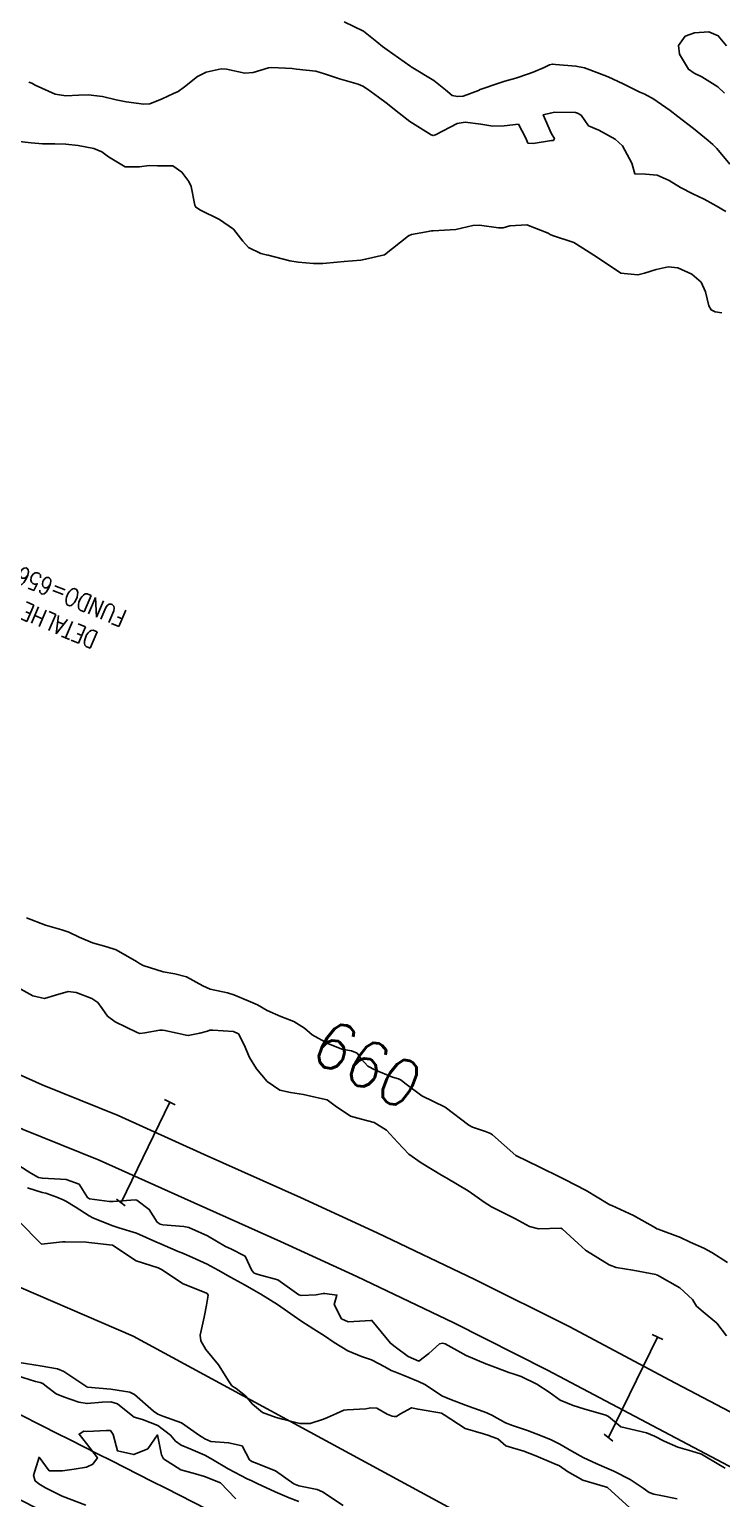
# Model space of a CAD drawing. Header units: metres. Extents: x 292545 to 299085, y 7450245 to 7463078.
# Drawn here: x 296389.5 to 296448, y 7461569.7 to 7461694 of the extents above; entities that cross this region are included whole.
import ezdxf
from ezdxf.enums import TextEntityAlignment as Align

# ---------------------------------------------------------------- set-up
doc = ezdxf.new("R2010")
doc.units = ezdxf.units.M
for name, color, linetype in [('Cotas', 45, 'Continuous'), ('Curvas de Nivel 1m', 11, 'Continuous'), ('Curvas de Nivel 5m', 15, 'Continuous'), ('Hidrografia', 140, 'Continuous'), ('Linha Férrea', 20, 'Continuous'), ('Pórtico', 62, 'Continuous'), ('TEXTO', 45, 'Continuous'), ('Vias Primárias', 230, 'Continuous')]:
    doc.layers.add(name, color=color, linetype=linetype)
doc.styles.add('ROMANS', font='romans', dxfattribs={"height": 0.2})
doc.styles.add('Style-STANDARD', font='STANDARD.shx')

msp = doc.modelspace()

# ---------------------------------------------------------------- linework, layer by layer
at = {"layer": 'Curvas de Nivel 1m', "flags": 128}
for points, elevation in [([(296416.07, 7461694.58), (296417.71, 7461693.8), (296418.84, 7461692.9), (296419.3, 7461692.5), (296419.69, 7461692.22), (296421.61, 7461690.87), (296421.67, 7461690.84), (296421.74, 7461690.8), (296423.65, 7461689.63), (296424.63, 7461688.84), (296425.19, 7461688.37), (296425.64, 7461688.27), (296426.13, 7461688.32), (296427.42, 7461688.8), (296427.56, 7461688.88), (296427.64, 7461688.91), (296429.05, 7461689.38), (296429.65, 7461689.57), (296430.59, 7461689.83), (296431.66, 7461690.2), (296432.06, 7461690.35), (296432.99, 7461690.74), (296433.44, 7461690.97), (296433.68, 7461691.02), (296433.94, 7461690.99), (296435.67, 7461690.85), (296436.4, 7461690.69), (296437.67, 7461690.23), (296438.39, 7461689.95), (296439.65, 7461689.36), (296441.06, 7461688.64), (296441.48, 7461688.47), (296441.64, 7461688.4), (296442.16, 7461688.11), (296443.63, 7461687.1), (296444.29, 7461686.6), (296445.61, 7461685.58), (296446.85, 7461684.57), (296447.24, 7461684.22), (296447.59, 7461683.89), (296448.68, 7461682.55)], 657), ([(296448.39, 7461692.55), (296447.7, 7461693.41), (296446.89, 7461693.76), (296445.7, 7461693.67), (296444.91, 7461693.39), (296444.35, 7461692.6), (296444.43, 7461691.85), (296445.18, 7461690.59), (296445.67, 7461690.26), (296446.3, 7461689.94), (296447.65, 7461689.11), (296448.24, 7461688.55)], 656), ([(296389.41, 7461689.5), (296389.65, 7461689.4), (296389.95, 7461689.25), (296391.64, 7461688.47), (296392.53, 7461688.33), (296393.64, 7461688.39), (296394.42, 7461688.41), (296395.64, 7461688.27), (296396.78, 7461688.01), (296397.63, 7461687.84), (296399.13, 7461687.63), (296399.63, 7461687.67), (296400.67, 7461688.09), (296401.64, 7461688.52), (296402.04, 7461688.71), (296402.58, 7461689.1), (296403.66, 7461689.98), (296404.4, 7461690.33), (296405.67, 7461690.63), (296406.13, 7461690.59), (296407.66, 7461690.26), (296408.37, 7461690.32), (296409.67, 7461690.7), (296409.94, 7461690.74), (296411.67, 7461690.64), (296412.05, 7461690.6), (296413.66, 7461690.41), (296414.41, 7461690.21), (296415.66, 7461689.78), (296417.24, 7461689.33), (296417.65, 7461689.16), (296418.03, 7461688.91), (296418.97, 7461688.23), (296419.63, 7461687.75), (296420.72, 7461686.88), (296421.62, 7461686.17), (296423.42, 7461685.04), (296423.6, 7461684.98), (296423.8, 7461685.04), (296425.61, 7461686), (296426.31, 7461686.12), (296427.61, 7461685.95), (296428.65, 7461685.76), (296429.61, 7461685.81), (296430.8, 7461685.95), (296431.44, 7461684.75), (296431.6, 7461684.34), (296432.04, 7461684.31), (296433.6, 7461684.55), (296433.76, 7461684.57), (296433.84, 7461684.73), (296433.61, 7461685.13), (296432.9, 7461686.74), (296433.5, 7461686.86), (296433.62, 7461686.89), (296433.85, 7461686.95), (296435.63, 7461686.94), (296435.8, 7461686.88), (296436.1, 7461686.7), (296436.73, 7461685.81), (296437.61, 7461685.42), (296438.99, 7461684.67), (296439.59, 7461684.11), (296440.39, 7461682.65), (296440.65, 7461681.73), (296441.56, 7461681.71), (296442.54, 7461681.64), (296443.56, 7461681.18), (296444.52, 7461680.6), (296445.54, 7461680.05), (296446.51, 7461679.6), (296447.53, 7461679.04), (296448.33, 7461678.55)], 658), ([(296388.36, 7461684.5), (296389.59, 7461684.37), (296390.56, 7461684.27), (296391.59, 7461684.27), (296392.54, 7461684.26), (296393.59, 7461684.13), (296394.9, 7461683.87), (296395.58, 7461683.61), (296396.15, 7461683.17), (296397.56, 7461682.34), (296398.77, 7461682.34), (296399.57, 7461682.44), (296400.28, 7461682.41), (296401.57, 7461682.43), (296402.34, 7461681.87), (296402.92, 7461681.09), (296403.12, 7461680.66), (296403.45, 7461679.08), (296403.53, 7461678.92), (296403.92, 7461678.68), (296405.52, 7461677.87), (296406.7, 7461677.05), (296407.49, 7461676.05), (296407.97, 7461675.52), (296409.02, 7461675.02), (296409.48, 7461674.9), (296409.63, 7461674.86), (296411.47, 7461674.39), (296412.19, 7461674.27), (296413.47, 7461674.15), (296414.26, 7461674.17), (296415.47, 7461674.28), (296416.08, 7461674.33), (296417.48, 7461674.45), (296417.88, 7461674.52), (296419.48, 7461674.9), (296421.5, 7461676.51), (296421.75, 7461676.62), (296423.04, 7461676.85), (296423.44, 7461676.92), (296423.5, 7461676.92), (296423.58, 7461676.92), (296425.51, 7461677.04), (296426.96, 7461677.36), (296427.51, 7461677.4), (296429.12, 7461677.17), (296429.51, 7461677.17), (296430.08, 7461677.34), (296431.51, 7461677.44), (296433.32, 7461676.73), (296433.5, 7461676.62), (296433.69, 7461676.54), (296435.5, 7461675.94), (296436.26, 7461675.47), (296437.48, 7461674.68), (296439.46, 7461673.35), (296440.91, 7461673.19), (296441.46, 7461673.34), (296442.44, 7461673.65), (296443.47, 7461673.88), (296444.28, 7461673.79), (296445.46, 7461673.25), (296446.25, 7461672.58), (296446.63, 7461671.76), (296446.9, 7461670.57), (296447.09, 7461670.23), (296447.43, 7461670.08), (296447.99, 7461669.99)], 659), ([(296388.74, 7461612.8), (296389.74, 7461612.26), (296390.73, 7461612.03), (296391.65, 7461612.3), (296392.74, 7461612.61), (296393.4, 7461612.54), (296394.73, 7461612.02), (296395.23, 7461611.68), (296395.6, 7461611.18), (296396.07, 7461610.52), (296396.71, 7461610.04), (296398.56, 7461609.14), (296398.7, 7461609.08), (296398.78, 7461609.06), (296399.22, 7461609.13), (296400.49, 7461609.34), (296400.71, 7461609.35), (296400.91, 7461609.32), (296401.94, 7461609.1), (296402.7, 7461608.91), (296402.89, 7461608.89), (296403.87, 7461609.08), (296404.51, 7461609.27), (296404.71, 7461609.33), (296404.97, 7461609.33), (296406.7, 7461609.22), (296407.12, 7461609.04), (296407.62, 7461608.1), (296408.06, 7461607.03), (296408.66, 7461606.08), (296409.55, 7461605.01), (296410.64, 7461604.26), (296411.54, 7461604.08), (296412.64, 7461603.9), (296413.99, 7461603.6), (296414.63, 7461603.46), (296415.32, 7461602.94), (296416.61, 7461602.08), (296417.52, 7461601.83), (296418.61, 7461601.55), (296419.66, 7461600.89), (296420.59, 7461599.88), (296421.54, 7461598.87), (296422.57, 7461598.12), (296424.3, 7461597.09), (296424.55, 7461596.95), (296424.76, 7461596.83), (296426.54, 7461595.76), (296427.11, 7461595.37), (296427.9, 7461594.8), (296428.53, 7461594.4), (296429.27, 7461594.03), (296430.51, 7461593.42), (296431.75, 7461592.75), (296432.5, 7461592.54), (296434.38, 7461592.59), (296434.5, 7461592.55), (296435.86, 7461591.32), (296436.48, 7461590.75), (296436.56, 7461590.69), (296438.47, 7461589.49), (296439.08, 7461589.27), (296440.47, 7461589.05), (296442.41, 7461588.68), (296442.46, 7461588.66), (296442.55, 7461588.62), (296444.45, 7461587.55), (296445.52, 7461586.58), (296445.86, 7461586.01), (296446.42, 7461585.53), (296447.59, 7461584.56), (296448.4, 7461583.49)], 661), ([(296448.27, 7461572.32), (296447.89, 7461572.55), (296446.28, 7461573.49), (296445.46, 7461573.76), (296444.29, 7461574.08), (296443.13, 7461574.61), (296442.3, 7461575.02), (296441.63, 7461575.3), (296440.3, 7461575.62), (296439.45, 7461575.8), (296438.43, 7461576.67), (296438.31, 7461576.75), (296438.19, 7461576.8), (296436.32, 7461577.34), (296435.42, 7461577.61), (296434.33, 7461578.07), (296433.4, 7461578.73), (296432.35, 7461579.42), (296431.04, 7461580.07), (296430.36, 7461580.29), (296429.99, 7461580.4), (296429.04, 7461580.78), (296428.37, 7461581.01), (296428.04, 7461581.12), (296426.38, 7461581.85), (296424.61, 7461582.83), (296424.39, 7461582.88), (296424.13, 7461582.83), (296423.22, 7461582), (296422.37, 7461581.37), (296421.49, 7461581.75), (296420.39, 7461582.56), (296419.98, 7461582.88), (296418.41, 7461584.8), (296418.32, 7461584.81), (296416.41, 7461584.68), (296415.85, 7461584.94), (296415.22, 7461586.15), (296415.46, 7461586.94), (296414.43, 7461587.08), (296414.3, 7461587.08), (296413.7, 7461586.96), (296412.43, 7461586.91), (296412.23, 7461586.98), (296410.45, 7461588.23), (296408.8, 7461588.68), (296408.46, 7461588.81), (296408.26, 7461589.02), (296407.69, 7461590.25), (296406.48, 7461590.87), (296406.02, 7461591.05), (296404.5, 7461591.96), (296402.94, 7461592.65), (296402.51, 7461592.74), (296400.74, 7461592.88), (296400.51, 7461592.95), (296400.27, 7461593.12), (296399.59, 7461594.19), (296398.53, 7461594.98), (296398.39, 7461595), (296396.53, 7461594.85), (296396.23, 7461594.87), (296394.53, 7461595.08), (296394.37, 7461595.19), (296393.66, 7461596.31), (296392.55, 7461596.72), (296392.09, 7461596.76), (296390.55, 7461596.83), (296390.21, 7461596.9), (296389.57, 7461597.24), (296388.56, 7461597.91)], 661), ([(296440.23, 7461568.97), (296438.33, 7461570.67), (296438.24, 7461570.72), (296438.17, 7461570.74), (296436.25, 7461571.29), (296434.94, 7461572.04), (296434.27, 7461572.51), (296433.79, 7461572.72), (296432.28, 7461573.35), (296431.27, 7461573.76), (296430.29, 7461574.02), (296429.73, 7461574.21), (296429.07, 7461574.78), (296428.5, 7461574.99), (296428.3, 7461575.07), (296427.86, 7461575.23), (296426.3, 7461575.68), (296424.52, 7461576.83), (296424.31, 7461576.95), (296424.15, 7461577), (296422.32, 7461577.3), (296421.77, 7461577.42), (296420.77, 7461576.88), (296420.5, 7461576.69), (296420.31, 7461576.68), (296420.14, 7461576.72), (296419.69, 7461576.89), (296418.83, 7461577.4), (296418.33, 7461577.42), (296417.91, 7461577.33), (296416.33, 7461577.24), (296416.04, 7461577.22), (296415.43, 7461576.94), (296414.67, 7461576.6), (296414.32, 7461576.46), (296413.18, 7461576.1), (296412.31, 7461576.09), (296410.86, 7461576.45), (296410.32, 7461576.6), (296409.16, 7461577.01), (296408.33, 7461577.73), (296407.73, 7461578.42), (296406.95, 7461579.04), (296406.58, 7461579.28), (296406.35, 7461579.61), (296405.45, 7461581.06), (296404.38, 7461582.34), (296403.94, 7461583.07), (296403.9, 7461583.57), (296404.24, 7461585.07), (296404.26, 7461585.22), (296404.42, 7461586.1), (296404.56, 7461586.95), (296404.48, 7461587.07), (296404.43, 7461587.1), (296404.37, 7461587.13), (296402.45, 7461587.9), (296400.62, 7461589.12), (296400.51, 7461589.17), (296400.46, 7461589.19), (296400.34, 7461589.25), (296398.47, 7461589.83), (296396.48, 7461591.16), (296394.49, 7461591.39), (296394.26, 7461591.42), (296392.49, 7461591.45), (296392.25, 7461591.45), (296390.48, 7461591.24), (296388.51, 7461593.26)], 659), ([(296388.58, 7461581.26), (296390.36, 7461580.97), (296391.84, 7461580.7), (296392.36, 7461580.48), (296394.3, 7461579.19), (296394.34, 7461579.18), (296394.36, 7461579.17), (296396.34, 7461578.98), (296397.94, 7461578.75), (296398.34, 7461578.55), (296399.95, 7461577.12), (296400.32, 7461576.89), (296400.73, 7461576.7), (296402.31, 7461576.14), (296403.83, 7461575.07), (296404.12, 7461574.9), (296404.29, 7461574.8), (296404.79, 7461574.57), (296406.29, 7461574.46), (296407.44, 7461574.19), (296408.06, 7461573.02), (296408.27, 7461572.87), (296408.5, 7461572.79), (296410.26, 7461572.1), (296411.82, 7461570.98), (296412.24, 7461570.81), (296413.79, 7461570.5), (296414.24, 7461570.32), (296415.99, 7461569.17)], 659), ([(296394.22, 7461569.19), (296392.23, 7461569.94), (296390.82, 7461570.65), (296390.25, 7461570.99), (296389.93, 7461571.24), (296389.81, 7461571.69), (296390.27, 7461573.24), (296391.13, 7461572.09), (296392.26, 7461572.1), (296393.23, 7461572.23), (296394.27, 7461572.41), (296394.81, 7461572.64), (296395.21, 7461573.18), (296394.28, 7461574.39), (296393.65, 7461575.2), (296394.05, 7461575.44), (296394.3, 7461575.42), (296395.97, 7461575.5), (296396.3, 7461575.49), (296396.53, 7461575.17), (296396.9, 7461573.78), (296398.28, 7461573.46), (296399.46, 7461573.95), (296400.29, 7461575.12), (296400.61, 7461573.45), (296400.8, 7461573.11), (296402.26, 7461572.18), (296403.5, 7461571.83), (296404.25, 7461571.61), (296405.6, 7461571.06), (296406.24, 7461570.43), (296406.9, 7461569.71)], 661)]:
    msp.add_lwpolyline(points, dxfattribs=dict(at, elevation=elevation))
at = {"layer": 'Curvas de Nivel 5m', "elevation": 660, "flags": 128}
for points in [[(296389.22, 7461618.85), (296390.81, 7461618.23), (296392.19, 7461617.83), (296392.8, 7461617.62), (296393.65, 7461617.2), (296394.79, 7461616.72), (296396.01, 7461616.4), (296396.78, 7461616.14), (296398.5, 7461615.14), (296398.77, 7461614.97), (296399.08, 7461614.82), (296400.76, 7461614.27), (296401.74, 7461614.12), (296402.75, 7461613.85), (296404.11, 7461613.08), (296404.74, 7461612.81), (296406.19, 7461612.5), (296406.74, 7461612.34), (296407.94, 7461611.82), (296408.73, 7461611.48), (296409.56, 7461611.01), (296410.72, 7461610.49), (296411.82, 7461610.09), (296412.71, 7461609.5), (296413.37, 7461608.96), (296414.69, 7461608.21), (296415.87, 7461607.75), (296416.68, 7461607.59), (296417.16, 7461607.4), (296417.5, 7461606.92), (296418.06, 7461606.31), (296418.66, 7461606), (296420.16, 7461605.38), (296420.66, 7461605.22), (296420.9, 7461605.12), (296421.19, 7461604.87), (296422.64, 7461603.8), (296424.62, 7461602.83), (296426.61, 7461601.31), (296426.93, 7461601.13), (296428.02, 7461600.79), (296428.43, 7461600.61), (296428.6, 7461600.49), (296430.58, 7461598.76), (296432.57, 7461597.78), (296434.38, 7461596.89), (296434.55, 7461596.8), (296434.73, 7461596.71), (296436.54, 7461595.8), (296438.38, 7461594.67), (296438.53, 7461594.58), (296438.69, 7461594.51), (296440.52, 7461593.68), (296442.38, 7461592.62), (296442.5, 7461592.55), (296442.61, 7461592.51), (296444.5, 7461591.82), (296445.32, 7461591.42), (296446.49, 7461590.9), (296447.16, 7461590.56), (296448.47, 7461589.69)], [(296444.23, 7461569.71), (296442.85, 7461570), (296442.24, 7461570.12), (296441.87, 7461570.26), (296441.36, 7461570.63), (296440.25, 7461571.36), (296438.87, 7461572.06), (296438.27, 7461572.32), (296437.43, 7461572.68), (296436.28, 7461573.22), (296435.32, 7461573.74), (296434.29, 7461574.35), (296433.52, 7461574.73), (296432.3, 7461575.22), (296431.56, 7461575.49), (296430.3, 7461575.92), (296429.7, 7461576.16), (296428.54, 7461576.79), (296428.31, 7461576.91), (296428.12, 7461576.98), (296426.33, 7461577.65), (296425.01, 7461578.15), (296424.34, 7461578.44), (296423.7, 7461578.84), (296422.9, 7461579.4), (296422.35, 7461579.63), (296421.05, 7461580.18), (296420.36, 7461580.45), (296420.04, 7461580.57), (296419.5, 7461580.89), (296418.37, 7461581.46), (296417.53, 7461581.76), (296416.38, 7461582.23), (296415.22, 7461582.94), (296414.4, 7461583.51), (296413.51, 7461584.07), (296412.41, 7461584.77), (296412.11, 7461584.98), (296410.42, 7461586.14), (296409.01, 7461587.01), (296408.44, 7461587.35), (296407.69, 7461587.79), (296406.45, 7461588.47), (296405.41, 7461589.06), (296404.47, 7461589.57), (296403.56, 7461589.99), (296402.48, 7461590.45), (296402.02, 7461590.64), (296400.94, 7461591.11), (296400.49, 7461591.31), (296400.15, 7461591.46), (296398.5, 7461592.17), (296397.02, 7461592.64), (296396.51, 7461592.8), (296395.58, 7461593.17), (296394.82, 7461593.49), (296394.52, 7461593.64), (296393.32, 7461594.41), (296392.53, 7461594.88), (296392.3, 7461594.99), (296391.78, 7461595.22), (296390.85, 7461595.55), (296390.54, 7461595.62), (296389.3, 7461596.01)], [(296388.35, 7461580.15), (296389.96, 7461579.63), (296390.35, 7461579.55), (296390.59, 7461579.48), (296390.9, 7461579.23), (296391.72, 7461578.6), (296392.33, 7461578.35), (296393.63, 7461577.9), (296394.33, 7461577.78), (296395.6, 7461577.9), (296396.33, 7461577.91), (296396.91, 7461577.75), (296397.64, 7461577.15), (296398.32, 7461576.63), (296399.03, 7461576.42), (296400.3, 7461575.92), (296401.38, 7461575.1), (296401.81, 7461574.61), (296402.28, 7461574.26), (296403.1, 7461573.91), (296404.28, 7461573.42), (296404.94, 7461573.06), (296406.26, 7461572.26), (296407.86, 7461571.41), (296408.25, 7461571.23), (296408.7, 7461571.02), (296410.24, 7461570.32), (296411.42, 7461569.8), (296412.23, 7461569.49)]]:
    msp.add_lwpolyline(points, dxfattribs=at)
at = {"layer": 'Hidrografia'}
msp.add_lwpolyline([(296219.99, 7461658.33), (296236.54, 7461652.99), (296302.05, 7461622.91), (296321.91, 7461616.04), (296337.45, 7461609.68), (296398.23, 7461583.47), (296425.81, 7461568.5), (296514.94, 7461512.89), (296544.22, 7461481.95), (296583.61, 7461450.88), (296607.1, 7461424.36), (296628.61, 7461398.76), (296644.28, 7461367.31), (296650.76, 7461358.34), (296655.18, 7461340.32), (296656.71, 7461329.43), (296668.98, 7461295.65), (296671.41, 7461294.21), (296670.2, 7461283.59), (296674.72, 7461275.5), (296675.69, 7461247.78)], dxfattribs=at)
at = {"layer": 'Linha Férrea', "linetype": 'Continuous'}
for points in [[(296295.8, 7461645.17), (296308.45, 7461639.73), (296321.69, 7461634.21), (296335.38, 7461628.44), (296349.56, 7461622.52), (296358.36, 7461618.54), (296365.19, 7461615.57), (296370.71, 7461613.27), (296376.63, 7461610.78), (296383.53, 7461607.86), (296390.54, 7461604.71), (296396.95, 7461602.12), (296404.24, 7461598.84), (296412.37, 7461595.21), (296418.87, 7461592.22), (296427.13, 7461588.27), (296435.15, 7461584.25), (296443.56, 7461579.79), (296451.54, 7461575.57)], [(296294.21, 7461641.4), (296306.86, 7461635.96), (296320.11, 7461630.44), (296333.8, 7461624.67), (296347.92, 7461618.78), (296356.7, 7461614.8), (296363.59, 7461611.8), (296369.13, 7461609.5), (296375.04, 7461607.02), (296381.9, 7461604.12), (296388.93, 7461600.95), (296395.35, 7461598.36), (296402.57, 7461595.11), (296410.69, 7461591.48), (296417.14, 7461588.52), (296425.33, 7461584.6), (296433.27, 7461580.61), (296441.64, 7461576.18), (296449.58, 7461571.98)]]:
    msp.add_lwpolyline(points, dxfattribs=at)
at = {"layer": 'Pórtico'}
for points in [[(296400.87, 7461603.47), (296401.78, 7461603.04)], [(296397.2, 7461594.76), (296401.32, 7461603.26)], [(296396.83, 7461595.05), (296397.56, 7461594.48)], [(296442.1, 7461583.61), (296443, 7461583.18)], [(296438.42, 7461574.9), (296442.55, 7461583.4)], [(296438.05, 7461575.19), (296438.79, 7461574.61)]]:
    msp.add_lwpolyline(points, dxfattribs=at)
at = {"layer": 'Vias Primárias'}
for points in [[(296211.68, 7461646.8), (296258.11, 7461626.88), (296291.3, 7461614.23), (296330.84, 7461599.44), (296368.63, 7461585.45, -0.028434), (296390.59, 7461575.87, 0.000017), (296427.55, 7461557.18, 0.000726)], [(296424.65, 7461551.44, -0.000017), (296387.69, 7461570.13, 0.028434), (296366.4, 7461579.41), (296328.6, 7461593.41), (296289.03, 7461608.22), (296255.7, 7461620.91), (296209.14, 7461640.89)]]:
    msp.add_lwpolyline(points, format="xyb", dxfattribs=at)

# ---------------------------------------------------------------- texts
at = {"layer": 'Cotas', "style": 'Style-STANDARD'}
msp.add_text('660', height=4, rotation=330.6746, dxfattribs=at).set_placement((296418.04, 7461606.47, 660), align=Align.MIDDLE_CENTER)
at = {"layer": 'TEXTO', "style": 'ROMANS', "width": 0.8}
for s, p in [('FUNDO=656,837 (SEÇÃO JUSANTE)', (296397.79, 7461644.76)), ('DETALHE GALERIA (S/ESCALA)', (296395.37, 7461642.93))]:
    msp.add_text(s, height=1.5, rotation=156.9657, dxfattribs=at).set_placement(p)

doc.saveas('drawing.dxf')
